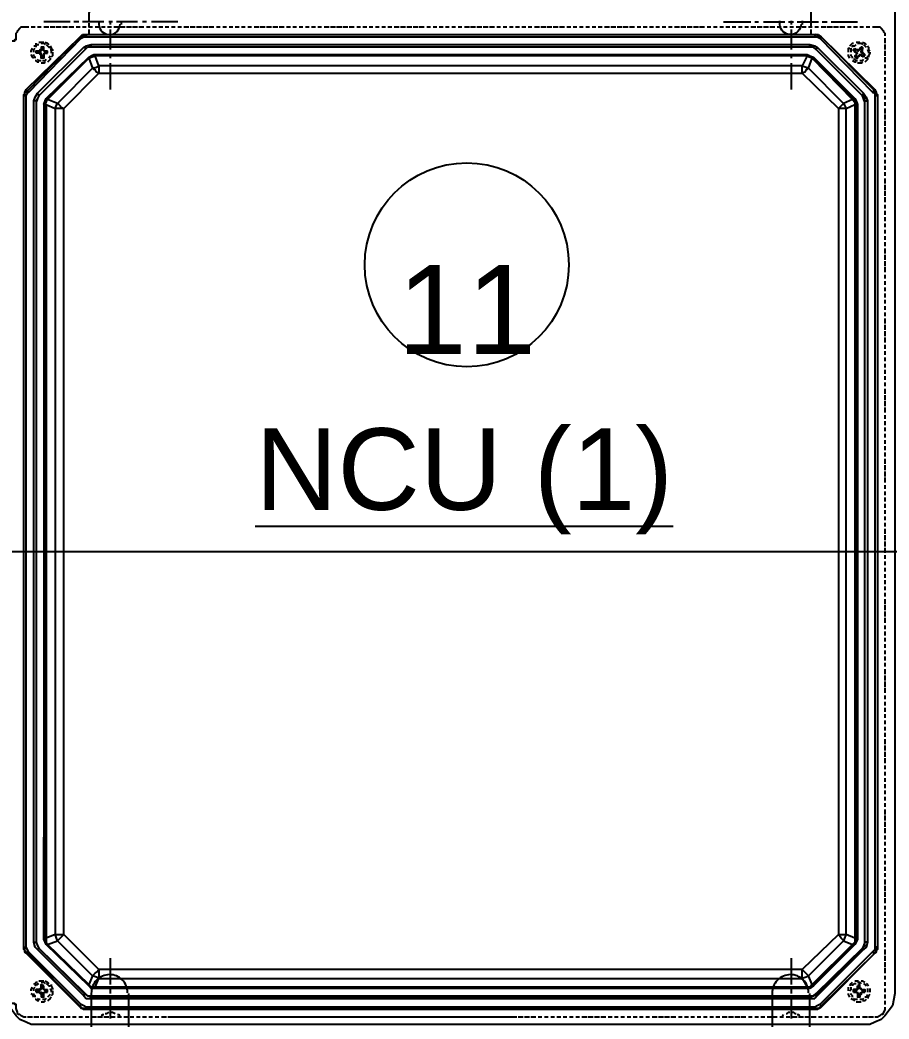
# Model space of a CAD drawing. Header units: feet. Extents: x -18 to 2540, y -48 to 1440.
# Drawn here: x 2076.775 to 2078.627, y 1384.544 to 1386.673 of the extents above; entities that cross this region are included whole.
import ezdxf
from ezdxf.enums import TextEntityAlignment as Align

# ---------------------------------------------------------------- set-up
doc = ezdxf.new("R2018")
doc.units = ezdxf.units.FT
doc.header["$MEASUREMENT"] = 0
for name, color, linetype in [('E-TEXT', 7, 'Continuous'), ('G-ANNO-TEXT', 1, 'Continuous'), ('PDF8_LP_OBJ-Hidden', 7, 'Continuous'), ('PDF8_LP_OBJ-Misc', 7, 'Continuous')]:
    doc.layers.add(name, color=color, linetype=linetype)
doc.styles.add('NEI-A', font='arial.ttf')

# ---------------------------------------------------------------- blocks, each defined once
blk = doc.blocks.new('CIRCTAG')
at = {"color": 0, "linetype": 'ByBlock', "lineweight": -2, "transparency": 16777216}
blk.add_circle((0, 0), 0.125, dxfattribs=at)
at = {"layer": 'E-TEXT', "color": 0, "transparency": 16777216, "style": 'NEI-A'}
blk.add_attdef('TAGNUMBER', text='', height=0.1, dxfattribs=at).set_placement((0, 0), align=Align.MIDDLE_CENTER)
blk = doc.blocks.new('DETAIL_TITLE')
at = {"style": 'NEI-A', "flags": 8}
blk.add_attdef('#', text='', height=0.25, dxfattribs=at).set_placement((0.5922, -0.5109), align=Align.MIDDLE_CENTER)
at = {"lineweight": 30, "flags": 104}
blk.add_attdef('DETAIL_TITLE', text='', height=0.25, dxfattribs=at).set_placement((0.9099, -0.52514), align=Align.BOTTOM_LEFT)
at = {"style": 'NEI-A'}
for tag, p in [('SCALE:', (0.93865, -0.73792)), ('1"_=_', (1.5474, -0.73792))]:
    blk.add_attdef(tag, text='', height=0.1094, dxfattribs=at).set_placement(p, align=Align.BOTTOM_LEFT)

msp = doc.modelspace()

# ---------------------------------------------------------------- linework, layer by layer
at = {"layer": 'PDF8_LP_OBJ-Hidden', "lineweight": 25}
for p, q in [((2076.820248, 1386.601806), (2076.809579, 1386.601806)), ((2076.820248, 1384.606768), (2076.809579, 1384.606768)), ((2076.825582, 1384.614769), (2076.820248, 1384.614769)), ((2076.820248, 1384.601433), (2076.820248, 1384.590765)), ((2076.822915, 1384.617436), (2076.822915, 1384.609435)), ((2076.825582, 1384.590765), (2076.825582, 1384.601433)), ((2078.559238, 1384.606768), (2078.551237, 1384.606768)), ((2078.564572, 1384.614769), (2078.559238, 1384.614769)), ((2078.559238, 1384.601433), (2078.559238, 1384.590765)), ((2078.561905, 1384.617436), (2078.561905, 1384.609435)), ((2077.83377, 1384.54809), (2077.089631, 1384.54809))]:
    msp.add_line(p, q, dxfattribs=at)
for points in [[(2076.964275, 1386.716494), (2076.950939, 1386.716494), (2076.942937, 1386.713826), (2076.937603, 1386.711159), (2076.932269, 1386.705825), (2076.926934, 1386.700491), (2076.924267, 1386.695156), (2076.9216, 1386.687155), (2076.9216, 1386.671152)], [(2078.460553, 1386.671152), (2078.460553, 1386.695156), (2078.455219, 1386.700491), (2078.452552, 1386.705825), (2078.447217, 1386.711159), (2078.439216, 1386.713826), (2078.433881, 1386.716494), (2078.420546, 1386.716494)], [(2076.9216, 1386.665817), (2076.9216, 1386.657816), (2076.929601, 1386.657816)], [(2078.460553, 1386.657816), (2078.460553, 1386.665817)], [(2076.748234, 1386.628477), (2076.764237, 1386.628477), (2076.764237, 1386.631144), (2076.766905, 1386.631144), (2076.766905, 1386.64448), (2076.769572, 1386.647147), (2076.769572, 1386.649814), (2076.774906, 1386.655149), (2076.777573, 1386.657816), (2076.793576, 1386.657816)], [(2076.79891, 1386.657816), (2076.806912, 1386.657816)], [(2076.812246, 1386.657816), (2076.820248, 1386.657816)], [(2076.825582, 1386.657816), (2076.836251, 1386.657816)], [(2076.838918, 1386.657816), (2076.849587, 1386.657816)], [(2076.852254, 1386.657816), (2076.862922, 1386.657816)], [(2076.86559, 1386.657816), (2076.876258, 1386.657816)], [(2076.878925, 1386.657816), (2076.889594, 1386.657816)], [(2076.894928, 1386.657816), (2076.90293, 1386.657816)], [(2076.908264, 1386.657816), (2076.916266, 1386.657816)], [(2076.9216, 1386.652482), (2076.9216, 1386.641813)], [(2076.934936, 1386.657816), (2076.942937, 1386.657816)], [(2076.948272, 1386.657816), (2076.956273, 1386.657816)], [(2076.961607, 1386.657816), (2076.969609, 1386.657816)], [(2076.974943, 1386.657816), (2076.985612, 1386.657816)], [(2076.988279, 1386.657816), (2076.998948, 1386.657816)], [(2077.001615, 1386.657816), (2077.012284, 1386.657816)], [(2077.014951, 1386.657816), (2077.025619, 1386.657816)], [(2077.028287, 1386.657816), (2077.038955, 1386.657816)], [(2077.044289, 1386.657816), (2077.052291, 1386.657816)], [(2077.057625, 1386.657816), (2077.065627, 1386.657816)], [(2077.070961, 1386.657816), (2077.078963, 1386.657816)], [(2077.084297, 1386.657816), (2077.092298, 1386.657816)], [(2077.097633, 1386.657816), (2077.105634, 1386.657816)], [(2077.110969, 1386.657816), (2077.11897, 1386.657816)], [(2077.124304, 1386.657816), (2077.134973, 1386.657816)], [(2077.13764, 1386.657816), (2077.148309, 1386.657816)], [(2077.150976, 1386.657816), (2077.161645, 1386.657816)], [(2077.164312, 1386.657816), (2077.17498, 1386.657816)], [(2077.177648, 1386.657816), (2077.188316, 1386.657816)], [(2077.193651, 1386.657816), (2077.201652, 1386.657816)], [(2077.206986, 1386.657816), (2077.214988, 1386.657816)], [(2077.220322, 1386.657816), (2077.228324, 1386.657816)], [(2077.233658, 1386.657816), (2077.24166, 1386.657816)], [(2077.246994, 1386.657816), (2077.254995, 1386.657816)], [(2077.26033, 1386.657816), (2077.268331, 1386.657816)], [(2077.273666, 1386.657816), (2077.284334, 1386.657816)], [(2077.287001, 1386.657816), (2077.29767, 1386.657816)], [(2077.300337, 1386.657816), (2077.311006, 1386.657816)], [(2077.313673, 1386.657816), (2077.324342, 1386.657816)], [(2077.327009, 1386.657816), (2077.337677, 1386.657816)], [(2077.343012, 1386.657816), (2077.351013, 1386.657816)], [(2077.356348, 1386.657816), (2077.364349, 1386.657816)], [(2077.369683, 1386.657816), (2077.377685, 1386.657816)], [(2077.383019, 1386.657816), (2077.391021, 1386.657816)], [(2077.396355, 1386.657816), (2077.404356, 1386.657816)], [(2077.409691, 1386.657816), (2077.417692, 1386.657816)], [(2077.423027, 1386.657816), (2077.433695, 1386.657816)], [(2077.436362, 1386.657816), (2077.447031, 1386.657816)], [(2077.449698, 1386.657816), (2077.460367, 1386.657816)], [(2077.463034, 1386.657816), (2077.473703, 1386.657816)], [(2077.47637, 1386.657816), (2077.487039, 1386.657816)], [(2077.492373, 1386.657816), (2077.500374, 1386.657816)], [(2077.505709, 1386.657816), (2077.51371, 1386.657816)], [(2077.519045, 1386.657816), (2077.527046, 1386.657816)], [(2077.53238, 1386.657816), (2077.540382, 1386.657816)], [(2077.545716, 1386.657816), (2077.553718, 1386.657816)], [(2077.559052, 1386.657816), (2077.567053, 1386.657816)], [(2077.572388, 1386.657816), (2077.583056, 1386.657816)], [(2077.585724, 1386.657816), (2077.596392, 1386.657816)], [(2077.599059, 1386.657816), (2077.609728, 1386.657816)], [(2077.612395, 1386.657816), (2077.623064, 1386.657816)], [(2077.625731, 1386.657816), (2077.6364, 1386.657816)], [(2077.641734, 1386.657816), (2077.649735, 1386.657816)], [(2077.65507, 1386.657816), (2077.663071, 1386.657816)], [(2077.668406, 1386.657816), (2077.676407, 1386.657816)], [(2077.681741, 1386.657816), (2077.689743, 1386.657816)], [(2077.695077, 1386.657816), (2077.703079, 1386.657816)], [(2077.708413, 1386.657816), (2077.716415, 1386.657816)], [(2077.721749, 1386.657816), (2077.732418, 1386.657816)], [(2077.735085, 1386.657816), (2077.745753, 1386.657816)], [(2077.748421, 1386.657816), (2077.759089, 1386.657816)], [(2077.761756, 1386.657816), (2077.772425, 1386.657816)], [(2077.775092, 1386.657816), (2077.785761, 1386.657816)], [(2077.791095, 1386.657816), (2077.799097, 1386.657816)], [(2077.804431, 1386.657816), (2077.812432, 1386.657816)], [(2077.817767, 1386.657816), (2077.825768, 1386.657816)], [(2077.831103, 1386.657816), (2077.839104, 1386.657816)], [(2077.844438, 1386.657816), (2077.85244, 1386.657816)], [(2077.857774, 1386.657816), (2077.865776, 1386.657816)], [(2077.87111, 1386.657816), (2077.881779, 1386.657816)], [(2077.884446, 1386.657816), (2077.895114, 1386.657816)], [(2077.897782, 1386.657816), (2077.90845, 1386.657816)], [(2077.911117, 1386.657816), (2077.921786, 1386.657816)], [(2077.924453, 1386.657816), (2077.935122, 1386.657816)], [(2077.940456, 1386.657816), (2077.948458, 1386.657816)], [(2077.953792, 1386.657816), (2077.961794, 1386.657816)], [(2077.967128, 1386.657816), (2077.975129, 1386.657816)], [(2077.980464, 1386.657816), (2077.988465, 1386.657816)], [(2077.9938, 1386.657816), (2078.001801, 1386.657816)], [(2078.007135, 1386.657816), (2078.015137, 1386.657816)], [(2078.020471, 1386.657816), (2078.03114, 1386.657816)], [(2078.033807, 1386.657816), (2078.044476, 1386.657816)], [(2078.047143, 1386.657816), (2078.057811, 1386.657816)], [(2078.060479, 1386.657816), (2078.071147, 1386.657816)], [(2078.073814, 1386.657816), (2078.084483, 1386.657816)], [(2078.089817, 1386.657816), (2078.097819, 1386.657816)], [(2078.103153, 1386.657816), (2078.111155, 1386.657816)], [(2078.116489, 1386.657816), (2078.124491, 1386.657816)], [(2078.129825, 1386.657816), (2078.137826, 1386.657816)], [(2078.143161, 1386.657816), (2078.151162, 1386.657816)], [(2078.156496, 1386.657816), (2078.164498, 1386.657816)], [(2078.169832, 1386.657816), (2078.180501, 1386.657816)], [(2078.183168, 1386.657816), (2078.193837, 1386.657816)], [(2078.196504, 1386.657816), (2078.207173, 1386.657816)], [(2078.20984, 1386.657816), (2078.220508, 1386.657816)], [(2078.223176, 1386.657816), (2078.233844, 1386.657816)], [(2078.239179, 1386.657816), (2078.24718, 1386.657816)], [(2078.252514, 1386.657816), (2078.260516, 1386.657816)], [(2078.26585, 1386.657816), (2078.273852, 1386.657816)], [(2078.279186, 1386.657816), (2078.287187, 1386.657816)], [(2078.292522, 1386.657816), (2078.300523, 1386.657816)], [(2078.305858, 1386.657816), (2078.313859, 1386.657816)], [(2078.319193, 1386.657816), (2078.327195, 1386.657816)], [(2078.332529, 1386.657816), (2078.343198, 1386.657816)], [(2078.345865, 1386.657816), (2078.356534, 1386.657816)], [(2078.359201, 1386.657816), (2078.36987, 1386.657816)], [(2078.372537, 1386.657816), (2078.383205, 1386.657816)], [(2078.38854, 1386.657816), (2078.396541, 1386.657816)], [(2078.401875, 1386.657816), (2078.409877, 1386.657816)], [(2078.415211, 1386.657816), (2078.423213, 1386.657816)], [(2078.428547, 1386.657816), (2078.436549, 1386.657816)], [(2078.441883, 1386.657816), (2078.449884, 1386.657816)], [(2078.455219, 1386.657816), (2078.46322, 1386.657816)], [(2078.460553, 1386.641813), (2078.460553, 1386.652482)], [(2078.468555, 1386.657816), (2078.476556, 1386.657816)], [(2078.48189, 1386.657816), (2078.492559, 1386.657816)], [(2078.495226, 1386.657816), (2078.505895, 1386.657816)], [(2078.508562, 1386.657816), (2078.519231, 1386.657816)], [(2078.521898, 1386.657816), (2078.532566, 1386.657816)], [(2078.537901, 1386.657816), (2078.545902, 1386.657816)], [(2078.551237, 1386.657816), (2078.559238, 1386.657816)], [(2078.564572, 1386.657816), (2078.572574, 1386.657816)], [(2078.577908, 1386.657816), (2078.58591, 1386.657816)], [(2078.591244, 1386.657816), (2078.607247, 1386.657816), (2078.609914, 1386.655149), (2078.615249, 1386.649814), (2078.615249, 1386.647147), (2078.617916, 1386.64448), (2078.617916, 1386.639146)], [(2076.804245, 1386.617809), (2076.806912, 1386.617809), (2076.809579, 1386.620476), (2076.809579, 1386.623143)], [(2076.814913, 1386.62581), (2076.825582, 1386.62581)], [(2076.820248, 1386.623143), (2076.825582, 1386.623143), (2076.828249, 1386.620476)], [(2076.828249, 1386.62581), (2076.833584, 1386.623143), (2076.836251, 1386.620476)], [(2078.543235, 1386.617809), (2078.545902, 1386.620476), (2078.548569, 1386.623143), (2078.551237, 1386.623143)], [(2078.556571, 1386.62581), (2078.564572, 1386.62581)], [(2078.559238, 1386.623143), (2078.56724, 1386.623143), (2078.569907, 1386.620476)], [(2078.569907, 1386.62581), (2078.575241, 1386.623143), (2078.577908, 1386.620476)], [(2078.617916, 1386.633811), (2078.617916, 1386.623143)], [(2076.79891, 1386.604473), (2076.79891, 1386.60714), (2076.801578, 1386.612474)], [(2076.804245, 1386.604473), (2076.804245, 1386.609807), (2076.806912, 1386.612474)], [(2076.809579, 1386.615141), (2076.809579, 1386.617809), (2076.812246, 1386.620476), (2076.814913, 1386.620476)], [(2076.809579, 1386.60714), (2076.820248, 1386.60714), (2076.814913, 1386.604473), (2076.814913, 1386.60714)], [(2076.809579, 1386.601806), (2076.809579, 1386.60714), (2076.812246, 1386.604473), (2076.814913, 1386.604473)], [(2076.812246, 1386.601806), (2076.812246, 1386.604473)], [(2076.817581, 1386.60714), (2076.817581, 1386.609807), (2076.820248, 1386.609807)], [(2076.825582, 1386.591137), (2076.820248, 1386.591137), (2076.820248, 1386.601806), (2076.817581, 1386.599138), (2076.820248, 1386.599138)], [(2076.817581, 1386.599138), (2076.817581, 1386.601806)], [(2076.828249, 1386.60714), (2076.828249, 1386.604473), (2076.825582, 1386.60714), (2076.825582, 1386.615141), (2076.820248, 1386.615141), (2076.820248, 1386.60714)], [(2076.822915, 1386.615141), (2076.822915, 1386.609807)], [(2076.825582, 1386.609807), (2076.822915, 1386.609807), (2076.825582, 1386.60714), (2076.833584, 1386.60714)], [(2076.825582, 1386.601806), (2076.825582, 1386.591137), (2076.822915, 1386.593804), (2076.822915, 1386.596471)], [(2076.825582, 1386.601806), (2076.822915, 1386.596471), (2076.825582, 1386.596471)], [(2076.825582, 1386.601806), (2076.833584, 1386.601806)], [(2076.828249, 1386.601806), (2076.825582, 1386.599138)], [(2076.833584, 1386.604473), (2076.828249, 1386.604473)], [(2076.830916, 1386.620476), (2076.833584, 1386.617809), (2076.836251, 1386.615141), (2076.838918, 1386.615141)], [(2076.833584, 1386.601806), (2076.833584, 1386.60714)], [(2076.838918, 1386.617809), (2076.841585, 1386.612474), (2076.844252, 1386.609807), (2076.844252, 1386.60714)], [(2076.838918, 1386.609807), (2076.841585, 1386.609807), (2076.841585, 1386.601806)], [(2076.844252, 1386.604473), (2076.844252, 1386.596471), (2076.841585, 1386.593804)], [(2078.540568, 1386.604473), (2078.540568, 1386.612474), (2078.543235, 1386.612474)], [(2078.545902, 1386.604473), (2078.545902, 1386.612474)], [(2078.548569, 1386.615141), (2078.548569, 1386.617809), (2078.553904, 1386.617809), (2078.556571, 1386.620476)], [(2078.551237, 1386.60714), (2078.551237, 1386.609807), (2078.553904, 1386.612474)], [(2078.551237, 1386.60714), (2078.553904, 1386.60714), (2078.556571, 1386.604473)], [(2078.553904, 1386.612474), (2078.556571, 1386.609807)], [(2078.553904, 1386.609807), (2078.564572, 1386.609807)], [(2078.559238, 1386.601806), (2078.556571, 1386.604473), (2078.553904, 1386.604473), (2078.553904, 1386.609807)], [(2078.556571, 1386.609807), (2078.559238, 1386.60714)], [(2078.556571, 1386.604473), (2078.556571, 1386.591137), (2078.559238, 1386.591137), (2078.559238, 1386.593804), (2078.561905, 1386.596471), (2078.564572, 1386.596471), (2078.564572, 1386.599138)], [(2078.556571, 1386.601806), (2078.559238, 1386.601806), (2078.556571, 1386.599138)], [(2078.559238, 1386.609807), (2078.559238, 1386.60714), (2078.561905, 1386.60714)], [(2078.56724, 1386.615141), (2078.564572, 1386.612474), (2078.564572, 1386.609807), (2078.561905, 1386.60714), (2078.561905, 1386.609807)], [(2078.569907, 1386.615141), (2078.56724, 1386.615141), (2078.56724, 1386.612474), (2078.564572, 1386.609807)], [(2078.569907, 1386.612474), (2078.56724, 1386.60714)], [(2078.56724, 1386.612474), (2078.572574, 1386.612474)], [(2078.56724, 1386.604473), (2078.56724, 1386.60714), (2078.569907, 1386.60714)], [(2078.575241, 1386.599138), (2078.572574, 1386.601806), (2078.569907, 1386.601806), (2078.56724, 1386.604473), (2078.569907, 1386.604473)], [(2078.575241, 1386.596471), (2078.575241, 1386.599138), (2078.572574, 1386.599138), (2078.569907, 1386.601806), (2078.569907, 1386.615141)], [(2078.572574, 1386.620476), (2078.575241, 1386.617809), (2078.577908, 1386.615141)], [(2078.580575, 1386.617809), (2078.583243, 1386.615141), (2078.583243, 1386.609807), (2078.58591, 1386.60714)], [(2078.580575, 1386.609807), (2078.583243, 1386.604473), (2078.583243, 1386.601806)], [(2078.58591, 1386.604473), (2078.58591, 1386.601806), (2078.583243, 1386.596471), (2078.583243, 1386.593804)], [(2078.617916, 1386.620476), (2078.617916, 1386.609807)], [(2078.617916, 1386.60714), (2078.617916, 1386.596471)], [(2076.804245, 1386.591137), (2076.801578, 1386.593804), (2076.79891, 1386.599138)], [(2076.806912, 1386.591137), (2076.806912, 1386.593804), (2076.804245, 1386.596471), (2076.804245, 1386.599138)], [(2076.814913, 1386.583135), (2076.812246, 1386.583135), (2076.809579, 1386.585803), (2076.806912, 1386.585803)], [(2076.820248, 1386.585803), (2076.814913, 1386.585803), (2076.812246, 1386.58847)], [(2076.822915, 1386.593804), (2076.820248, 1386.593804)], [(2076.828249, 1386.583135), (2076.825582, 1386.580468), (2076.820248, 1386.580468)], [(2076.830916, 1386.58847), (2076.828249, 1386.585803), (2076.822915, 1386.585803)], [(2076.838918, 1386.591137), (2076.838918, 1386.58847), (2076.836251, 1386.585803), (2076.833584, 1386.583135)], [(2076.838918, 1386.596471), (2076.836251, 1386.591137)], [(2078.543235, 1386.591137), (2078.540568, 1386.596471), (2078.540568, 1386.599138)], [(2078.548569, 1386.591137), (2078.548569, 1386.593804), (2078.545902, 1386.596471), (2078.545902, 1386.599138)], [(2078.556571, 1386.583135), (2078.553904, 1386.583135), (2078.548569, 1386.585803)], [(2078.559238, 1386.585803), (2078.556571, 1386.585803), (2078.553904, 1386.58847), (2078.551237, 1386.58847)], [(2078.556571, 1386.596471), (2078.553904, 1386.596471), (2078.553904, 1386.593804)], [(2078.553904, 1386.593804), (2078.561905, 1386.593804)], [(2078.569907, 1386.583135), (2078.56724, 1386.580468), (2078.559238, 1386.580468)], [(2078.561905, 1386.593804), (2078.561905, 1386.596471), (2078.564572, 1386.599138), (2078.56724, 1386.599138), (2078.56724, 1386.596471)], [(2078.572574, 1386.58847), (2078.569907, 1386.585803), (2078.564572, 1386.585803)], [(2078.569907, 1386.596471), (2078.56724, 1386.599138)], [(2078.56724, 1386.596471), (2078.575241, 1386.596471)], [(2078.572574, 1386.599138), (2078.569907, 1386.596471)], [(2078.569907, 1386.596471), (2078.572574, 1386.593804)], [(2078.572574, 1386.593804), (2078.572574, 1386.596471)], [(2078.580575, 1386.596471), (2078.580575, 1386.593804), (2078.577908, 1386.591137), (2078.575241, 1386.591137)], [(2078.580575, 1386.591137), (2078.580575, 1386.58847), (2078.577908, 1386.585803), (2078.575241, 1386.583135)], [(2078.617916, 1386.593804), (2078.617916, 1386.583135)], [(2078.617916, 1386.577801), (2078.617916, 1386.5698)], [(2078.617916, 1386.564465), (2078.617916, 1386.556464)], [(2078.617916, 1386.551129), (2078.617916, 1386.543128)], [(2078.617916, 1386.537794), (2078.617916, 1386.529792)], [(2078.617916, 1386.524458), (2078.617916, 1386.516456)], [(2078.617916, 1386.511122), (2078.617916, 1386.503121)], [(2078.617916, 1386.497786), (2078.617916, 1386.489785)], [(2078.617916, 1386.48445), (2078.617916, 1386.473782)], [(2078.617916, 1386.471115), (2078.617916, 1386.460446)], [(2078.617916, 1386.457779), (2078.617916, 1386.44711)], [(2078.617916, 1386.444443), (2078.617916, 1386.433774)], [(2078.617916, 1386.42844), (2078.617916, 1386.420438)], [(2078.617916, 1386.415104), (2078.617916, 1386.407103)], [(2078.617916, 1386.401768), (2078.617916, 1386.393767)], [(2078.617916, 1386.388432), (2078.617916, 1386.380431)], [(2078.617916, 1386.375097), (2078.617916, 1386.367095)], [(2078.617916, 1386.361761), (2078.617916, 1386.353759)], [(2078.617916, 1386.348425), (2078.617916, 1386.340424)], [(2078.617916, 1386.335089), (2078.617916, 1386.324421)], [(2078.617916, 1386.321753), (2078.617916, 1386.311085)], [(2078.617916, 1386.308418), (2078.617916, 1386.297749)], [(2078.617916, 1386.295082), (2078.617916, 1386.284413)], [(2078.617916, 1386.279079), (2078.617916, 1386.271077)], [(2078.617916, 1386.265743), (2078.617916, 1386.257742)], [(2078.617916, 1386.252407), (2078.617916, 1386.244406)], [(2078.617916, 1386.239071), (2078.617916, 1386.23107)], [(2078.617916, 1386.225736), (2078.617916, 1386.217734)], [(2078.617916, 1386.2124), (2078.617916, 1386.204398)], [(2078.617916, 1386.199064), (2078.617916, 1386.191062)], [(2078.617916, 1386.185728), (2078.617916, 1386.175059)], [(2078.617916, 1386.172392), (2078.617916, 1386.161724)], [(2078.617916, 1386.159056), (2078.617916, 1386.148388)], [(2078.617916, 1386.145721), (2078.617916, 1386.135052)], [(2078.617916, 1386.129718), (2078.617916, 1386.121716)], [(2078.617916, 1386.116382), (2078.617916, 1386.10838)], [(2078.617916, 1386.103046), (2078.617916, 1386.095045)], [(2078.617916, 1386.08971), (2078.617916, 1386.081709)], [(2078.617916, 1386.076374), (2078.617916, 1386.068373)], [(2078.617916, 1386.063039), (2078.617916, 1386.055037)], [(2078.617916, 1386.049703), (2078.617916, 1386.041701)], [(2078.617916, 1386.036367), (2078.617916, 1386.025698)], [(2078.617916, 1386.023031), (2078.617916, 1386.012363)], [(2078.617916, 1386.009695), (2078.617916, 1385.999027)], [(2078.617916, 1385.99636), (2078.617916, 1385.985691)], [(2078.617916, 1385.980357), (2078.617916, 1385.972355)], [(2078.617916, 1385.967021), (2078.617916, 1385.959019)], [(2078.617916, 1385.953685), (2078.617916, 1385.945683)], [(2078.617916, 1385.940349), (2078.617916, 1385.932348)], [(2078.617916, 1385.927013), (2078.617916, 1385.919012)], [(2078.617916, 1385.913677), (2078.617916, 1385.905676)], [(2078.617916, 1385.900342), (2078.617916, 1385.89234)], [(2078.617916, 1385.887006), (2078.617916, 1385.876337)], [(2078.617916, 1385.87367), (2078.617916, 1385.863001)], [(2078.617916, 1385.860334), (2078.617916, 1385.849666)], [(2078.617916, 1385.846998), (2078.617916, 1385.83633)], [(2078.617916, 1385.830995), (2078.617916, 1385.822994)], [(2078.617916, 1385.81766), (2078.617916, 1385.809658)], [(2078.617916, 1385.804324), (2078.617916, 1385.796322)], [(2078.617916, 1385.790988), (2078.617916, 1385.782986)], [(2078.617916, 1385.777652), (2078.617916, 1385.769651)], [(2078.617916, 1385.764316), (2078.617916, 1385.756315)], [(2078.617916, 1385.750981), (2078.617916, 1385.742979)], [(2078.617916, 1385.737645), (2078.617916, 1385.726976)], [(2078.617916, 1385.724309), (2078.617916, 1385.71364)], [(2078.617916, 1385.710973), (2078.617916, 1385.700304)], [(2078.617916, 1385.697637), (2078.617916, 1385.686969)], [(2078.617916, 1385.681634), (2078.617916, 1385.673633)], [(2078.617916, 1385.668298), (2078.617916, 1385.660297)], [(2078.617916, 1385.654963), (2078.617916, 1385.646961)], [(2078.617916, 1385.641627), (2078.617916, 1385.633625)], [(2078.617916, 1385.628291), (2078.617916, 1385.62029)], [(2078.617916, 1385.614955), (2078.617916, 1385.606954)], [(2078.617916, 1385.601619), (2078.617916, 1385.593618)], [(2078.617916, 1385.588284), (2078.617916, 1385.577615)], [(2078.617916, 1385.574948), (2078.617916, 1385.564279)], [(2078.617916, 1385.561612), (2078.617916, 1385.550943)], [(2078.617916, 1385.548276), (2078.617916, 1385.537607)], [(2078.617916, 1385.532273), (2078.617916, 1385.524272)], [(2078.617916, 1385.518937), (2078.617916, 1385.510936)], [(2078.617916, 1385.505602), (2078.617916, 1385.4976)], [(2078.617916, 1385.492266), (2078.617916, 1385.484264)], [(2078.617916, 1385.47893), (2078.617916, 1385.470928)], [(2078.617916, 1385.465594), (2078.617916, 1385.457593)], [(2078.617916, 1385.452258), (2078.617916, 1385.444257)], [(2078.617916, 1385.438922), (2078.617916, 1385.428254)], [(2078.617916, 1385.425587), (2078.617916, 1385.414918)], [(2078.617916, 1385.412251), (2078.617916, 1385.401582)], [(2078.617916, 1385.398915), (2078.617916, 1385.388246)], [(2078.617916, 1385.382912), (2078.617916, 1385.374911)], [(2078.617916, 1385.369576), (2078.617916, 1385.361575)], [(2078.617916, 1385.35624), (2078.617916, 1385.348239)], [(2078.617916, 1385.342905), (2078.617916, 1385.334903)], [(2078.617916, 1385.329569), (2078.617916, 1385.321567)], [(2078.617916, 1385.316233), (2078.617916, 1385.308231)], [(2078.617916, 1385.302897), (2078.617916, 1385.294896)], [(2078.617916, 1385.289561), (2078.617916, 1385.278893)], [(2078.617916, 1385.276225), (2078.617916, 1385.265557)], [(2078.617916, 1385.26289), (2078.617916, 1385.252221)], [(2078.617916, 1385.249554), (2078.617916, 1385.238885)], [(2078.617916, 1385.233551), (2078.617916, 1385.225549)], [(2078.617916, 1385.220215), (2078.617916, 1385.212214)], [(2078.617916, 1385.206879), (2078.617916, 1385.198878)], [(2078.617916, 1385.193543), (2078.617916, 1385.185542)], [(2078.617916, 1385.180208), (2078.617916, 1385.172206)], [(2078.617916, 1385.166872), (2078.617916, 1385.15887)], [(2078.617916, 1385.153536), (2078.617916, 1385.145535)], [(2078.617916, 1385.1402), (2078.617916, 1385.129532)], [(2078.617916, 1385.126864), (2078.617916, 1385.116196)], [(2078.617916, 1385.113529), (2078.617916, 1385.10286)], [(2078.617916, 1385.100193), (2078.617916, 1385.089524)], [(2078.617916, 1385.08419), (2078.617916, 1385.076188)], [(2078.617916, 1385.070854), (2078.617916, 1385.062852)], [(2078.617916, 1385.057518), (2078.617916, 1385.049517)], [(2078.617916, 1385.044182), (2078.617916, 1385.036181)], [(2078.617916, 1385.030846), (2078.617916, 1385.022845)], [(2078.617916, 1385.017511), (2078.617916, 1385.009509)], [(2078.617916, 1385.004175), (2078.617916, 1384.996173)], [(2078.617916, 1384.990839), (2078.617916, 1384.98017)], [(2078.617916, 1384.977503), (2078.617916, 1384.966835)], [(2078.617916, 1384.964167), (2078.617916, 1384.953499)], [(2078.617916, 1384.950832), (2078.617916, 1384.940163)], [(2078.617916, 1384.934829), (2078.617916, 1384.926827)], [(2078.617916, 1384.921493), (2078.617916, 1384.913491)], [(2078.617916, 1384.908157), (2078.617916, 1384.900156)], [(2078.617916, 1384.894821), (2078.617916, 1384.88682)], [(2078.617916, 1384.881485), (2078.617916, 1384.873484)], [(2078.617916, 1384.86815), (2078.617916, 1384.860148)], [(2078.617916, 1384.854814), (2078.617916, 1384.846812)], [(2078.617916, 1384.841478), (2078.617916, 1384.830809)], [(2078.617916, 1384.828142), (2078.617916, 1384.817473)], [(2078.617916, 1384.814806), (2078.617916, 1384.804138)], [(2078.617916, 1384.80147), (2078.617916, 1384.790802)], [(2078.617916, 1384.785467), (2078.617916, 1384.777466)], [(2078.617916, 1384.772132), (2078.617916, 1384.76413)], [(2078.617916, 1384.758796), (2078.617916, 1384.750794)], [(2078.617916, 1384.74546), (2078.617916, 1384.737459)], [(2078.617916, 1384.732124), (2078.617916, 1384.724123)], [(2078.617916, 1384.718788), (2078.617916, 1384.710787)], [(2078.617916, 1384.705453), (2078.617916, 1384.697451)], [(2078.617916, 1384.692117), (2078.617916, 1384.681448)], [(2078.617916, 1384.678781), (2078.617916, 1384.668112)], [(2078.617916, 1384.665445), (2078.617916, 1384.654777)], [(2078.617916, 1384.652109), (2078.617916, 1384.641441)], [(2076.804245, 1384.617436), (2076.806912, 1384.620103), (2076.809579, 1384.622771), (2076.812246, 1384.622771)], [(2076.814913, 1384.625438), (2076.825582, 1384.625438)], [(2076.820248, 1384.622771), (2076.825582, 1384.622771), (2076.828249, 1384.620103)], [(2076.828249, 1384.625438), (2076.833584, 1384.622771), (2076.836251, 1384.620103)], [(2078.543235, 1384.614769), (2078.545902, 1384.620103), (2078.548569, 1384.622771)], [(2078.553904, 1384.625438), (2078.561905, 1384.625438)], [(2078.559238, 1384.622771), (2078.564572, 1384.622771), (2078.56724, 1384.620103)], [(2078.56724, 1384.625438), (2078.569907, 1384.625438), (2078.575241, 1384.622771)], [(2078.617916, 1384.636106), (2078.617916, 1384.628105)], [(2078.617916, 1384.622771), (2078.617916, 1384.614769)], [(2076.79891, 1384.6041), (2076.79891, 1384.606768), (2076.801578, 1384.612102)], [(2076.804245, 1384.6041), (2076.804245, 1384.609435), (2076.806912, 1384.612102)], [(2076.806912, 1384.614769), (2076.809579, 1384.617436), (2076.812246, 1384.617436), (2076.814913, 1384.620103)], [(2076.809579, 1384.601433), (2076.809579, 1384.606768), (2076.812246, 1384.6041)], [(2076.809579, 1384.601433), (2076.820248, 1384.601433), (2076.817581, 1384.598766), (2076.820248, 1384.598766)], [(2076.812246, 1384.601433), (2076.812246, 1384.6041), (2076.814913, 1384.6041)], [(2076.820248, 1384.606768), (2076.814913, 1384.6041), (2076.814913, 1384.606768), (2076.817581, 1384.606768)], [(2076.820248, 1384.609435), (2076.817581, 1384.609435), (2076.817581, 1384.606768)], [(2076.817581, 1384.598766), (2076.817581, 1384.601433)], [(2076.820248, 1384.606768), (2076.820248, 1384.617436), (2076.822915, 1384.617436)], [(2076.825582, 1384.609435), (2076.822915, 1384.609435), (2076.825582, 1384.606768), (2076.833584, 1384.606768)], [(2076.825582, 1384.596099), (2076.822915, 1384.596099), (2076.825582, 1384.601433)], [(2076.828249, 1384.606768), (2076.828249, 1384.6041), (2076.825582, 1384.606768), (2076.825582, 1384.614769)], [(2076.825582, 1384.601433), (2076.833584, 1384.601433)], [(2076.833584, 1384.6041), (2076.828249, 1384.6041)], [(2076.830916, 1384.620103), (2076.833584, 1384.617436), (2076.836251, 1384.614769), (2076.838918, 1384.614769)], [(2076.833584, 1384.601433), (2076.833584, 1384.606768)], [(2076.838918, 1384.609435), (2076.841585, 1384.6041), (2076.841585, 1384.601433)], [(2076.841585, 1384.617436), (2076.841585, 1384.614769), (2076.844252, 1384.609435), (2076.844252, 1384.606768)], [(2076.844252, 1384.6041), (2076.844252, 1384.596099), (2076.841585, 1384.593432)], [(2078.540568, 1384.6041), (2078.540568, 1384.612102)], [(2078.543235, 1384.6041), (2078.545902, 1384.606768), (2078.545902, 1384.612102)], [(2078.548569, 1384.614769), (2078.548569, 1384.617436), (2078.551237, 1384.617436), (2078.553904, 1384.620103), (2078.556571, 1384.620103)], [(2078.551237, 1384.601433), (2078.551237, 1384.606768), (2078.553904, 1384.6041)], [(2078.551237, 1384.601433), (2078.559238, 1384.601433)], [(2078.553904, 1384.601433), (2078.553904, 1384.6041), (2078.556571, 1384.6041)], [(2078.559238, 1384.606768), (2078.556571, 1384.6041), (2078.556571, 1384.606768)], [(2078.559238, 1384.598766), (2078.556571, 1384.601433)], [(2078.559238, 1384.609435), (2078.561905, 1384.609435), (2078.559238, 1384.606768), (2078.559238, 1384.614769)], [(2078.559238, 1384.596099), (2078.561905, 1384.596099), (2078.559238, 1384.601433)], [(2078.56724, 1384.601433), (2078.56724, 1384.596099), (2078.564572, 1384.596099), (2078.564572, 1384.590765), (2078.559238, 1384.590765), (2078.561905, 1384.593432)], [(2078.564572, 1384.617436), (2078.561905, 1384.617436)], [(2078.564572, 1384.609435), (2078.564572, 1384.617436)], [(2078.569907, 1384.606768), (2078.569907, 1384.6041), (2078.56724, 1384.606768), (2078.56724, 1384.609435), (2078.564572, 1384.609435), (2078.56724, 1384.606768), (2078.575241, 1384.606768)], [(2078.564572, 1384.596099), (2078.56724, 1384.601433)], [(2078.56724, 1384.601433), (2078.575241, 1384.601433)], [(2078.569907, 1384.6041), (2078.572574, 1384.6041), (2078.575241, 1384.606768), (2078.575241, 1384.601433)], [(2078.572574, 1384.620103), (2078.575241, 1384.617436), (2078.577908, 1384.614769)], [(2078.572574, 1384.6041), (2078.572574, 1384.601433)], [(2078.577908, 1384.620103), (2078.580575, 1384.617436), (2078.583243, 1384.614769)], [(2078.580575, 1384.609435), (2078.580575, 1384.601433)], [(2078.58591, 1384.609435), (2078.58591, 1384.601433)], [(2078.617916, 1384.609435), (2078.617916, 1384.601433)], [(2076.804245, 1384.590765), (2076.801578, 1384.596099), (2076.79891, 1384.598766)], [(2076.806912, 1384.590765), (2076.806912, 1384.593432), (2076.804245, 1384.596099), (2076.804245, 1384.598766)], [(2076.814913, 1384.582763), (2076.812246, 1384.582763), (2076.809579, 1384.58543), (2076.806912, 1384.58543)], [(2076.817581, 1384.58543), (2076.814913, 1384.58543), (2076.812246, 1384.588097)], [(2076.822915, 1384.596099), (2076.822915, 1384.593432), (2076.825582, 1384.590765), (2076.820248, 1384.590765)], [(2076.822915, 1384.593432), (2076.820248, 1384.593432)], [(2076.828249, 1384.582763), (2076.825582, 1384.580096), (2076.820248, 1384.580096)], [(2076.830916, 1384.588097), (2076.828249, 1384.58543), (2076.822915, 1384.58543)], [(2076.838918, 1384.596099), (2076.833584, 1384.590765)], [(2076.841585, 1384.590765), (2076.838918, 1384.588097), (2076.833584, 1384.582763)], [(2078.543235, 1384.590765), (2078.540568, 1384.596099), (2078.540568, 1384.598766)], [(2078.548569, 1384.590765), (2078.548569, 1384.593432), (2078.545902, 1384.596099), (2078.545902, 1384.598766)], [(2078.553904, 1384.582763), (2078.548569, 1384.58543), (2078.545902, 1384.588097)], [(2078.559238, 1384.58543), (2078.553904, 1384.58543), (2078.551237, 1384.588097)], [(2078.56724, 1384.580096), (2078.556571, 1384.580096)], [(2078.564572, 1384.593432), (2078.561905, 1384.593432), (2078.561905, 1384.596099)], [(2078.572574, 1384.588097), (2078.569907, 1384.58543), (2078.564572, 1384.58543)], [(2078.577908, 1384.58543), (2078.575241, 1384.582763), (2078.569907, 1384.582763)], [(2078.580575, 1384.596099), (2078.577908, 1384.590765), (2078.575241, 1384.590765)], [(2078.58591, 1384.596099), (2078.583243, 1384.593432), (2078.580575, 1384.588097)], [(2078.617916, 1384.596099), (2078.617916, 1384.588097)], [(2078.617916, 1384.582763), (2078.617916, 1384.574762)], [(2076.788242, 1384.54809), (2076.782908, 1384.54809), (2076.777573, 1384.550757), (2076.774906, 1384.553424), (2076.772239, 1384.553424), (2076.769572, 1384.556091), (2076.769572, 1384.558759), (2076.766905, 1384.56676), (2076.766905, 1384.574762), (2076.764237, 1384.574762), (2076.764237, 1384.577429), (2076.750902, 1384.577429)], [(2076.956273, 1384.556091), (2076.95894, 1384.556091), (2076.964275, 1384.558759)], [(2076.969609, 1384.558759), (2076.972276, 1384.558759), (2076.97761, 1384.556091)], [(2078.40721, 1384.556091), (2078.409877, 1384.556091), (2078.412544, 1384.558759), (2078.415211, 1384.558759)], [(2078.420546, 1384.558759), (2078.423213, 1384.558759), (2078.42588, 1384.556091), (2078.428547, 1384.556091)], [(2078.617916, 1384.569427), (2078.617916, 1384.564093), (2078.612581, 1384.553424), (2078.609914, 1384.553424), (2078.607247, 1384.550757), (2078.601913, 1384.54809), (2078.596578, 1384.54809)], [(2076.801578, 1384.54809), (2076.790909, 1384.54809)], [(2076.814913, 1384.54809), (2076.804245, 1384.54809)], [(2076.828249, 1384.54809), (2076.817581, 1384.54809)], [(2076.841585, 1384.54809), (2076.833584, 1384.54809)], [(2076.854921, 1384.54809), (2076.846919, 1384.54809)], [(2076.868257, 1384.54809), (2076.860255, 1384.54809)], [(2076.881593, 1384.54809), (2076.873591, 1384.54809)], [(2076.894928, 1384.54809), (2076.886927, 1384.54809)], [(2076.908264, 1384.54809), (2076.900263, 1384.54809)], [(2076.9216, 1384.54809), (2076.913598, 1384.54809)], [(2076.937603, 1384.54809), (2076.926934, 1384.54809)], [(2076.950939, 1384.54809), (2076.94027, 1384.54809)], [(2076.948272, 1384.54809), (2076.950939, 1384.553424), (2076.953606, 1384.553424)], [(2076.964275, 1384.54809), (2076.953606, 1384.54809)], [(2076.97761, 1384.54809), (2076.966942, 1384.54809)], [(2076.982945, 1384.553424), (2076.985612, 1384.553424), (2076.988279, 1384.54809)], [(2076.990946, 1384.54809), (2076.982945, 1384.54809)], [(2077.004282, 1384.54809), (2076.996281, 1384.54809)], [(2077.017618, 1384.54809), (2077.009616, 1384.54809)], [(2077.030954, 1384.54809), (2077.022952, 1384.54809)], [(2077.044289, 1384.54809), (2077.036288, 1384.54809)], [(2077.057625, 1384.54809), (2077.049624, 1384.54809)], [(2077.070961, 1384.54809), (2077.06296, 1384.54809)], [(2077.086964, 1384.54809), (2077.076295, 1384.54809)], [(2077.847106, 1384.54809), (2077.836437, 1384.54809)], [(2077.860441, 1384.54809), (2077.849773, 1384.54809)], [(2077.873777, 1384.54809), (2077.863109, 1384.54809)], [(2077.887113, 1384.54809), (2077.879112, 1384.54809)], [(2077.900449, 1384.54809), (2077.892447, 1384.54809)], [(2077.913785, 1384.54809), (2077.905783, 1384.54809)], [(2077.92712, 1384.54809), (2077.919119, 1384.54809)], [(2077.940456, 1384.54809), (2077.932455, 1384.54809)], [(2077.953792, 1384.54809), (2077.945791, 1384.54809)], [(2077.967128, 1384.54809), (2077.959126, 1384.54809)], [(2077.983131, 1384.54809), (2077.972462, 1384.54809)], [(2077.996467, 1384.54809), (2077.985798, 1384.54809)], [(2078.009803, 1384.54809), (2077.999134, 1384.54809)], [(2078.023138, 1384.54809), (2078.01247, 1384.54809)], [(2078.036474, 1384.54809), (2078.028473, 1384.54809)], [(2078.04981, 1384.54809), (2078.041808, 1384.54809)], [(2078.063146, 1384.54809), (2078.055144, 1384.54809)], [(2078.076482, 1384.54809), (2078.06848, 1384.54809)], [(2078.089817, 1384.54809), (2078.081816, 1384.54809)], [(2078.103153, 1384.54809), (2078.095152, 1384.54809)], [(2078.116489, 1384.54809), (2078.108488, 1384.54809)], [(2078.132492, 1384.54809), (2078.121823, 1384.54809)], [(2078.145828, 1384.54809), (2078.135159, 1384.54809)], [(2078.159164, 1384.54809), (2078.148495, 1384.54809)], [(2078.172499, 1384.54809), (2078.161831, 1384.54809)], [(2078.185835, 1384.54809), (2078.177834, 1384.54809)], [(2078.199171, 1384.54809), (2078.19117, 1384.54809)], [(2078.212507, 1384.54809), (2078.204505, 1384.54809)], [(2078.225843, 1384.54809), (2078.217841, 1384.54809)], [(2078.239179, 1384.54809), (2078.231177, 1384.54809)], [(2078.252514, 1384.54809), (2078.244513, 1384.54809)], [(2078.26585, 1384.54809), (2078.257849, 1384.54809)], [(2078.281853, 1384.54809), (2078.271184, 1384.54809)], [(2078.295189, 1384.54809), (2078.28452, 1384.54809)], [(2078.308525, 1384.54809), (2078.297856, 1384.54809)], [(2078.321861, 1384.54809), (2078.311192, 1384.54809)], [(2078.335196, 1384.54809), (2078.327195, 1384.54809)], [(2078.348532, 1384.54809), (2078.340531, 1384.54809)], [(2078.361868, 1384.54809), (2078.353867, 1384.54809)], [(2078.375204, 1384.54809), (2078.367202, 1384.54809)], [(2078.38854, 1384.54809), (2078.380538, 1384.54809)], [(2078.401875, 1384.54809), (2078.393874, 1384.54809)], [(2078.399208, 1384.54809), (2078.401875, 1384.553424)], [(2078.415211, 1384.54809), (2078.40721, 1384.54809)], [(2078.431214, 1384.54809), (2078.420546, 1384.54809)], [(2078.431214, 1384.553424), (2078.433881, 1384.553424), (2078.436549, 1384.54809)], [(2078.44455, 1384.54809), (2078.433881, 1384.54809)], [(2078.457886, 1384.54809), (2078.447217, 1384.54809)], [(2078.471222, 1384.54809), (2078.460553, 1384.54809)], [(2078.484558, 1384.54809), (2078.476556, 1384.54809)], [(2078.497893, 1384.54809), (2078.489892, 1384.54809)], [(2078.511229, 1384.54809), (2078.503228, 1384.54809)], [(2078.524565, 1384.54809), (2078.516563, 1384.54809)], [(2078.537901, 1384.54809), (2078.529899, 1384.54809)], [(2078.551237, 1384.54809), (2078.543235, 1384.54809)], [(2078.564572, 1384.54809), (2078.556571, 1384.54809)], [(2078.580575, 1384.54809), (2078.569907, 1384.54809)], [(2078.593911, 1384.54809), (2078.583243, 1384.54809)]]:
    msp.add_lwpolyline(points, dxfattribs=at)
at = {"layer": 'PDF8_LP_OBJ-Misc', "lineweight": 25}
for p, q in [((2076.908264, 1386.641813), (2078.476556, 1386.641813)), ((2078.465887, 1386.615141), (2076.918933, 1386.615141)), ((2076.782908, 1384.692117), (2076.782908, 1386.513789)), ((2076.908264, 1384.56676), (2076.782908, 1384.692117)), ((2078.548569, 1384.702785), (2078.553904, 1384.702785))]:
    msp.add_line(p, q, dxfattribs=at)
for points in [[(2078.639253, 1386.740498), (2078.639253, 1384.598766), (2078.633919, 1384.572094), (2078.617916, 1384.550757), (2078.609914, 1384.542756), (2078.596578, 1384.537421), (2078.58591, 1384.532087), (2076.79891, 1384.532087), (2076.788242, 1384.537421), (2076.774906, 1384.542756), (2076.766905, 1384.550757), (2076.758903, 1384.561426), (2076.750902, 1384.572094), (2076.750902, 1384.577429)], [(2076.881593, 1386.668485), (2076.825582, 1386.668485)], [(2076.900263, 1386.668485), (2076.889594, 1386.668485)], [(2076.953606, 1386.668485), (2076.908264, 1386.668485)], [(2076.972276, 1386.668485), (2076.964275, 1386.668485)], [(2076.966942, 1386.671152), (2076.966942, 1386.66315)], [(2077.025619, 1386.668485), (2076.980278, 1386.668485)], [(2076.990946, 1386.66315), (2076.990946, 1386.671152)], [(2077.044289, 1386.668485), (2077.036288, 1386.668485)], [(2077.110969, 1386.668485), (2077.054958, 1386.668485)], [(2078.273852, 1386.668485), (2078.332529, 1386.668485)], [(2078.340531, 1386.668485), (2078.348532, 1386.668485)], [(2078.359201, 1386.668485), (2078.404543, 1386.668485)], [(2078.412544, 1386.668485), (2078.423213, 1386.668485)], [(2078.417878, 1386.671152), (2078.417878, 1386.66315)], [(2078.431214, 1386.668485), (2078.476556, 1386.668485)], [(2078.441883, 1386.671152), (2078.441883, 1386.66315)], [(2078.484558, 1386.668485), (2078.495226, 1386.668485)], [(2078.503228, 1386.668485), (2078.559238, 1386.668485)], [(2076.966942, 1386.652482), (2076.966942, 1386.609807)], [(2078.417878, 1386.652482), (2078.417878, 1386.609807)], [(2076.788242, 1386.511122), (2076.790909, 1386.516456), (2076.793576, 1386.519123), (2076.905597, 1386.633811), (2076.910931, 1386.636479), (2078.473889, 1386.636479), (2078.479223, 1386.633811), (2078.48189, 1386.633811), (2078.48189, 1386.636479), (2078.476556, 1386.639146), (2078.468555, 1386.641813)], [(2076.905597, 1386.633811), (2076.90293, 1386.636479), (2076.908264, 1386.639146), (2076.916266, 1386.641813), (2076.916266, 1386.636479)], [(2076.90293, 1386.636479), (2076.905597, 1386.639146), (2076.908264, 1386.641813)], [(2078.468555, 1386.641813), (2078.468555, 1386.636479)], [(2078.476556, 1386.641813), (2078.479223, 1386.639146), (2078.48189, 1386.636479)], [(2076.926934, 1384.590765), (2076.918933, 1384.593432), (2076.913598, 1384.596099), (2076.910931, 1384.596099), (2076.910931, 1384.593432), (2076.806912, 1384.697451), (2076.804245, 1384.70812), (2076.804245, 1386.500453), (2076.806912, 1386.508455), (2076.812246, 1386.516456), (2076.910931, 1386.615141), (2076.916266, 1386.617809), (2076.926934, 1386.620476), (2078.457886, 1386.620476)], [(2076.913598, 1386.609807), (2076.814913, 1386.511122)], [(2076.910931, 1386.615141), (2076.913598, 1386.612474), (2076.913598, 1386.609807), (2076.918933, 1386.615141)], [(2076.926934, 1386.615141), (2076.926934, 1386.620476)], [(2078.457886, 1386.615141), (2078.457886, 1386.620476), (2078.468555, 1386.617809), (2078.473889, 1386.615141)], [(2078.471222, 1386.609807), (2078.465887, 1386.615141)], [(2078.575241, 1384.70812), (2078.572574, 1384.700118), (2078.569907, 1384.694784), (2078.575241, 1384.700118), (2078.575241, 1386.505788), (2078.569907, 1386.511122), (2078.569907, 1386.513789), (2078.572574, 1386.513789), (2078.572574, 1386.516456), (2078.473889, 1386.615141), (2078.473889, 1386.612474), (2078.471222, 1386.612474), (2078.471222, 1386.609807)], [(2078.471222, 1386.609807), (2078.569907, 1386.511122)], [(2078.46322, 1386.591137), (2078.457886, 1386.593804), (2078.457886, 1386.596471), (2076.926934, 1386.596471), (2076.9216, 1386.591137), (2076.926934, 1386.593804), (2076.934936, 1386.596471), (2076.932269, 1386.599138), (2078.452552, 1386.599138), (2078.452552, 1386.596471), (2078.457886, 1386.593804)], [(2076.9216, 1386.593804), (2076.926934, 1386.596471), (2076.932269, 1386.599138)], [(2078.452552, 1386.596471), (2078.441883, 1386.575134), (2076.942937, 1386.575134), (2076.934936, 1386.596471)], [(2076.966942, 1386.599138), (2076.966942, 1386.591137)], [(2076.966942, 1386.580468), (2076.966942, 1386.524458)], [(2078.417878, 1386.599138), (2078.417878, 1386.591137)], [(2078.417878, 1386.580468), (2078.417878, 1386.524458)], [(2078.452552, 1386.599138), (2078.457886, 1386.596471), (2078.465887, 1386.593804)], [(2076.782908, 1386.513789), (2076.785575, 1386.516456)], [(2076.785575, 1386.519123), (2076.788242, 1386.524458)], [(2076.785575, 1386.516456), (2076.790909, 1386.521791), (2076.793576, 1386.519123)], [(2076.812246, 1386.516456), (2076.812246, 1386.513789), (2076.814913, 1386.513789), (2076.814913, 1386.511122), (2076.812246, 1386.505788), (2076.809579, 1386.500453), (2076.804245, 1386.500453)], [(2078.572574, 1386.516456), (2078.577908, 1386.508455), (2078.580575, 1386.500453)], [(2078.591244, 1386.519123), (2078.593911, 1386.519123), (2078.593911, 1386.521791), (2078.596578, 1386.521791), (2078.601913, 1386.511122), (2078.596578, 1386.511122)], [(2078.596578, 1386.524458), (2078.599246, 1386.519123), (2078.599246, 1386.516456), (2078.601913, 1386.513789), (2078.601913, 1384.692117), (2078.599246, 1384.68945), (2078.599246, 1384.686782), (2078.596578, 1384.684115)], [(2076.812246, 1386.505788), (2076.809579, 1386.497786)], [(2076.809579, 1386.497786), (2076.809579, 1384.70812), (2076.812246, 1384.700118)], [(2076.825582, 1386.492452), (2076.828249, 1386.500453), (2076.830916, 1386.505788)], [(2076.828249, 1386.492452), (2076.830916, 1386.497786), (2076.833584, 1386.503121), (2076.833584, 1386.505788), (2076.830916, 1386.503121), (2076.830916, 1386.497786), (2076.828249, 1386.495119), (2076.828249, 1384.710787), (2076.830916, 1384.70812)], [(2078.556571, 1386.497786), (2078.553904, 1386.503121), (2078.551237, 1386.505788), (2078.548569, 1386.503121), (2078.553904, 1386.497786)], [(2078.553904, 1386.497786), (2078.553904, 1384.70812), (2078.548569, 1384.702785)], [(2078.551237, 1384.702785), (2078.553904, 1384.705453), (2078.556571, 1384.70812), (2078.556571, 1386.497786)], [(2078.553904, 1386.505788), (2078.556571, 1386.500453), (2078.559238, 1386.492452)], [(2078.575241, 1386.497786), (2078.572574, 1386.505788), (2078.569907, 1386.511122)], [(2078.575241, 1386.500453), (2078.580575, 1386.500453), (2078.580575, 1384.70812), (2078.575241, 1384.70812), (2078.575241, 1386.497786)], [(2076.825582, 1386.492452), (2076.825582, 1384.713454), (2076.828249, 1386.460446)], [(2076.830916, 1386.492452), (2076.849587, 1386.48445), (2076.849587, 1384.724123), (2076.830916, 1384.716121)], [(2076.830916, 1386.492452), (2076.830916, 1384.705453), (2076.833584, 1384.702785), (2076.830916, 1384.70812)], [(2078.553904, 1384.716121), (2078.535234, 1384.724123), (2078.535234, 1386.48445), (2078.553904, 1386.492452)], [(2078.553904, 1386.492452), (2078.559238, 1386.492452)], [(2078.559238, 1386.492452), (2078.559238, 1384.713454), (2078.556571, 1384.716121)], [(2076.804245, 1384.70812), (2076.809579, 1384.70812)], [(2076.828249, 1384.716121), (2076.825582, 1384.713454)], [(2076.830916, 1384.702785), (2076.828249, 1384.70812), (2076.825582, 1384.713454)], [(2078.556571, 1384.716121), (2078.553904, 1384.716121)], [(2078.559238, 1384.713454), (2078.556571, 1384.70812), (2078.553904, 1384.702785)], [(2078.580575, 1384.70812), (2078.577908, 1384.697451), (2078.572574, 1384.692117)], [(2076.782908, 1384.697451), (2076.788242, 1384.697451)], [(2076.788242, 1384.684115), (2076.785575, 1384.686782), (2076.785575, 1384.697451)], [(2076.790909, 1384.684115), (2076.793576, 1384.686782)], [(2076.812246, 1384.700118), (2076.814913, 1384.694784)], [(2076.814913, 1384.694784), (2076.812246, 1384.692117)], [(2078.553904, 1384.702785), (2078.465887, 1384.614769), (2078.46322, 1384.614769), (2078.551237, 1384.702785)], [(2078.569907, 1384.694784), (2078.572574, 1384.692117), (2078.473889, 1384.593432), (2078.468555, 1384.588097)], [(2078.591244, 1384.686782), (2078.593911, 1384.686782), (2078.593911, 1384.684115), (2078.596578, 1384.684115), (2078.599246, 1384.68945), (2078.601913, 1384.697451), (2078.596578, 1384.697451)], [(2076.90293, 1384.572094), (2076.90293, 1384.569427), (2076.788242, 1384.684115), (2076.790909, 1384.684115)], [(2076.966942, 1384.673447), (2076.966942, 1384.617436)], [(2078.417878, 1384.673447), (2078.417878, 1384.617436)], [(2076.934936, 1384.612102), (2076.942937, 1384.630772), (2078.441883, 1384.630772), (2078.452552, 1384.612102)], [(2078.460553, 1384.612102), (2076.924267, 1384.612102), (2076.9216, 1384.614769), (2076.9216, 1384.617436), (2076.926934, 1384.612102)], [(2078.457886, 1384.609435), (2076.926934, 1384.609435), (2076.9216, 1384.614769)], [(2076.929601, 1384.609435), (2076.926934, 1384.612102)], [(2076.934936, 1384.612102), (2076.934936, 1384.609435)], [(2076.966942, 1384.606768), (2076.966942, 1384.598766)], [(2078.417878, 1384.606768), (2078.417878, 1384.598766)], [(2078.452552, 1384.612102), (2078.452552, 1384.609435)], [(2078.455219, 1384.609435), (2078.457886, 1384.612102)], [(2078.460553, 1384.612102), (2078.46322, 1384.614769), (2078.46322, 1384.617436), (2078.457886, 1384.612102)], [(2078.465887, 1384.614769), (2078.457886, 1384.609435)], [(2076.910931, 1384.593432), (2076.916266, 1384.588097), (2078.468555, 1384.588097)], [(2076.913598, 1384.598766), (2076.918933, 1384.593432), (2078.465887, 1384.593432)], [(2076.926934, 1384.590765), (2078.457886, 1384.590765), (2078.465887, 1384.593432), (2078.471222, 1384.596099), (2078.473889, 1384.596099), (2078.473889, 1384.593432)], [(2076.966942, 1384.590765), (2076.966942, 1384.545423)], [(2077.006949, 1384.521418), (2077.006949, 1384.598766)], [(2078.417878, 1384.590765), (2078.417878, 1384.545423)], [(2078.457886, 1384.521418), (2078.457886, 1384.598766)], [(2078.465887, 1384.593432), (2078.471222, 1384.598766)], [(2076.90293, 1384.572094), (2076.905597, 1384.574762)], [(2078.479223, 1384.56676), (2076.905597, 1384.56676), (2076.90293, 1384.569427)], [(2078.476556, 1384.56676), (2078.473889, 1384.564093), (2076.910931, 1384.564093), (2076.908264, 1384.56676)], [(2076.916266, 1384.564093), (2076.916266, 1384.569427)], [(2078.468555, 1384.569427), (2078.468555, 1384.564093)], [(2078.476556, 1384.56676), (2078.48189, 1384.572094), (2078.479223, 1384.574762)], [(2078.48189, 1384.569427), (2078.479223, 1384.56676)]]:
    msp.add_lwpolyline(points, dxfattribs=at)
for points in [[(2076.942937, 1386.671152), (2076.942937, 1386.66315, 0.97155055), (2076.98827, 1386.66383)], [(2078.439206, 1386.66383, -0.97155055), (2078.393874, 1386.66315), (2078.393874, 1386.671152)], [(2077.004282, 1384.6001, 0.41421362), (2076.965608, 1384.638774, 0.41421362), (2076.926934, 1384.598766), (2076.926934, 1384.521418, 0.41421362), (2076.965608, 1384.484078, 0.41421362), (2077.004282, 1384.522752)], [(2078.455219, 1384.6001, 0.41421362), (2078.416545, 1384.638774, 0.41421362), (2078.377871, 1384.598766), (2078.377871, 1384.521418, 0.41421362), (2078.416545, 1384.484078, 0.41421362), (2078.455219, 1384.522752)]]:
    msp.add_lwpolyline(points, format="xyb", dxfattribs=at)
for points in [[(2076.90293, 1386.636479), (2076.790909, 1386.521791), (2076.788242, 1386.524458)], [(2078.596578, 1386.521791), (2078.48189, 1386.636479), (2078.596578, 1386.524458)], [(2076.9216, 1386.591137), (2076.833584, 1386.505788), (2076.830916, 1386.505788), (2076.9216, 1386.593804)], [(2076.929601, 1386.5698), (2076.854921, 1386.495119), (2076.833584, 1386.503121), (2076.9216, 1386.591137)], [(2078.529899, 1386.495119), (2078.455219, 1386.5698), (2078.46322, 1386.591137), (2078.548569, 1386.503121)], [(2078.551237, 1386.505788), (2078.46322, 1386.591137), (2078.465887, 1386.593804), (2078.553904, 1386.505788)], [(2076.942937, 1386.559131), (2078.441883, 1386.559131), (2078.441883, 1386.575134), (2078.449884, 1386.572467), (2078.455219, 1386.5698), (2078.452552, 1386.567132), (2078.449884, 1386.567132), (2078.447217, 1386.561798), (2078.441883, 1386.559131), (2078.519231, 1386.48445), (2078.519231, 1384.724123), (2078.441883, 1384.649442), (2078.447217, 1384.644108), (2078.452552, 1384.638774), (2078.455219, 1384.636106), (2078.449884, 1384.633439), (2078.441883, 1384.630772), (2078.441883, 1384.649442), (2076.942937, 1384.649442), (2076.868257, 1384.724123), (2076.868257, 1386.48445)], [(2076.942937, 1386.575134), (2076.942937, 1386.559131), (2076.937603, 1386.561798), (2076.934936, 1386.567132), (2076.932269, 1386.567132), (2076.929601, 1386.5698), (2076.937603, 1386.572467)], [(2076.849587, 1386.48445), (2076.852254, 1386.489785), (2076.854921, 1386.495119), (2076.857588, 1386.492452), (2076.860255, 1386.489785), (2076.862922, 1386.487118), (2076.868257, 1386.48445)], [(2078.535234, 1386.48445), (2078.519231, 1386.48445), (2078.521898, 1386.487118), (2078.527232, 1386.492452), (2078.529899, 1386.495119), (2078.532566, 1386.489785)], [(2076.854921, 1384.710787), (2076.929601, 1384.636106), (2076.9216, 1384.617436), (2076.833584, 1384.702785)], [(2076.849587, 1384.724123), (2076.868257, 1384.724123), (2076.862922, 1384.718788), (2076.860255, 1384.716121), (2076.857588, 1384.713454), (2076.854921, 1384.710787), (2076.852254, 1384.718788)], [(2078.455219, 1384.636106), (2078.529899, 1384.710787), (2078.548569, 1384.702785), (2078.46322, 1384.617436)], [(2078.535234, 1384.724123), (2078.532566, 1384.718788), (2078.529899, 1384.710787), (2078.527232, 1384.713454), (2078.524565, 1384.716121), (2078.519231, 1384.724123)], [(2076.814913, 1384.694784), (2076.913598, 1384.596099), (2076.913598, 1384.598766)], [(2076.833584, 1384.702785), (2076.9216, 1384.614769), (2076.830916, 1384.702785)], [(2078.471222, 1384.596099), (2078.569907, 1384.694784), (2078.471222, 1384.598766)], [(2078.48189, 1384.572094), (2078.596578, 1384.684115), (2078.48189, 1384.569427)], [(2076.929601, 1384.636106), (2076.932269, 1384.638774), (2076.934936, 1384.641441), (2076.937603, 1384.644108), (2076.942937, 1384.649442), (2076.942937, 1384.630772), (2076.937603, 1384.633439)]]:
    msp.add_lwpolyline(points, close=True, dxfattribs=at)

# ---------------------------------------------------------------- block references
at = {"layer": 'G-ANNO-TEXT'}
ref = msp.add_blockref('CIRCTAG', (2077.726919, 1386.150998), dxfattribs=dict(at, xscale=1.73868537655237, yscale=1.73868537655237, zscale=1.73868537655237))
ref.add_attrib('TAGNUMBER', '11', dxfattribs={"layer": 'E-TEXT', "color": 0, "transparency": 16777216, "height": 0.1902122, "style": 'NEI-A'}).set_placement((2077.726919, 1386.150998), align=Align.TOP_CENTER)

# ---------------------------------------------------------------- next in the draw order: texts
at = {"layer": 'G-ANNO-TEXT', "linetype": 'Continuous', "insert": (2077.721294, 1385.689692), "char_height": 0.17385636, "attachment_point": 5, "style": 'NEI-A', "bg_fill": 3, "box_fill_scale": 1.5, "bg_fill_color": 256, "bg_fill_transparency": 0}
msp.add_mtext_dynamic_manual_height_columns('{\\LNCU (1)}', width=1.06741437, gutter_width=0.014865, heights=[0], dxfattribs=at)

# ---------------------------------------------------------------- next in the draw order: linework, layer by layer
at = {"layer": 'PDF8_LP_OBJ-Misc', "lineweight": 25}
msp.add_lwpolyline([(2078.479223, 1386.633811), (2078.591244, 1386.519123), (2078.596578, 1386.516456), (2078.596578, 1384.692117), (2078.479223, 1384.574762), (2078.473889, 1384.572094), (2078.468555, 1384.569427), (2076.916266, 1384.569427), (2076.910931, 1384.572094), (2076.905597, 1384.574762), (2076.793576, 1384.686782), (2076.788242, 1384.697451), (2076.788242, 1386.511122), (2076.785575, 1386.511122), (2076.785575, 1386.519123)], dxfattribs=at)

# ---------------------------------------------------------------- next in the draw order: block references
at = {"layer": 'G-ANNO-TEXT'}
ref = msp.add_blockref('DETAIL_TITLE', (2007.117623, 1398.740013), dxfattribs=dict(at, xscale=2.26283738676726, yscale=2.26283738676726, zscale=2.26283738676726))
lines = msp.add_mtext('{\\LSCADA RACK DETAIL (PLAN VIEW)}', dxfattribs={"layer": '0', "insert": (2009.176571, 1398.230562), "char_height": 10.57518883, "attachment_point": 1})
ref.add_attrib('DETAIL_TITLE', '', (2009.176571, 1398.230562)).embed_mtext(lines)

doc.saveas('drawing.dxf')
